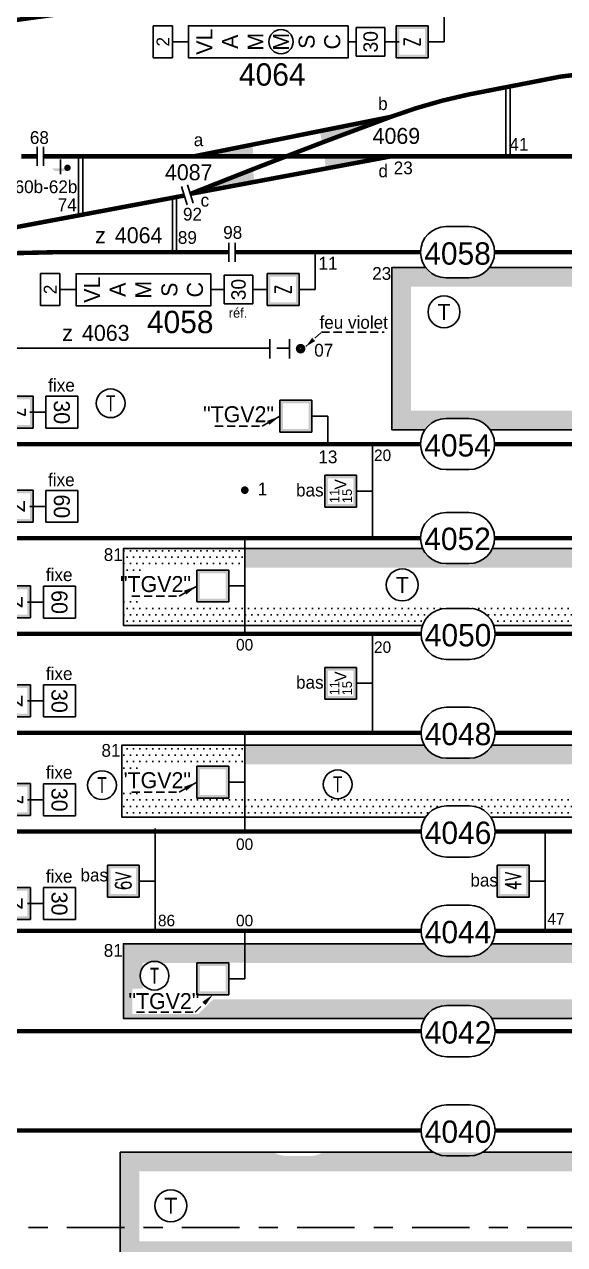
# Model space of a CAD drawing. Header units: metres. Extents: x 0 to 4410, y 0 to 594.
# Drawn here: x 2124.9 to 2209.4, y 202.4 to 393.4 of the extents above; entities that cross this region are included whole.
import ezdxf
from ezdxf.enums import TextEntityAlignment as Align

# ---------------------------------------------------------------- set-up
doc = ezdxf.new("R2010")
doc.units = ezdxf.units.M
for name, pattern in [('AXES', [36, 18, -6, 6, -6]), ('CACHE', [9.524999999999999, 6.35, -3.175]), ('CONTINU', [5000, 5000, 0])]:
    doc.linetypes.add(name, pattern=pattern)
doc.layers.add('HACHURES', color=7, linetype='Continuous')
doc.layers.add('voies', color=7, linetype='Continuous')
doc.layers.add('Pk invisible', color=250, linetype='Continuous', plot=False)
doc.styles.add('es_norme', font='es_isocp.shx')
doc.styles.add('FONT', font='com_font.shx', dxfattribs={"width": 0.7})
doc.styles.add('ISO8C1', font='es_isocp.shx')
doc.styles.add('SIMPLEX', font='simplex', dxfattribs={"width": 0.7})
pattern_1 = [(0, (-630, 0), (0.5, 1), [0, -1])]

# ---------------------------------------------------------------- blocks, each defined once
blk = doc.blocks.new('TCD')
at = {"linetype": 'Continuous'}
for p, q in [((-2.5, 7.5), (-2.5, 2.5)), ((2.5, 7.5), (-2.5, 7.5)), ((2.5, 2.5), (2.5, 7.5)), ((-2.5, 2.5), (0, 2.5)), ((0, 2.5), (2.5, 2.5)), ((0, 0), (0, 2.5))]:
    blk.add_line(p, q, dxfattribs=at)
at = {"linetype": 'Continuous', "style": 'SIMPLEX', "width": 0.7}
blk.add_attdef('OO', text='', height=2.5, dxfattribs=at).set_placement((0, 5), align=Align.MIDDLE)
blk = doc.blocks.new('TCR')
at = {"linetype": 'Continuous'}
for p, q in [((2.5, 7.5), (-2.5, 7.5)), ((-2.5, 7.5), (-2.5, 2.5)), ((2.5, 2.5), (2.5, 7.5)), ((-2.5, 2.5), (0, 2.5)), ((0, 0), (0, 2.5)), ((0, 2.5), (2.5, 2.5))]:
    blk.add_line(p, q, dxfattribs=at)
for points in [[(-2.5, 7.5), (2.5, 7.5), (-2, 7), (2, 7)], [(-2.5, 2.5), (-2.5, 7.5), (-2, 3), (-2, 7)], [(2.5, 7.5), (2.5, 2.5), (2, 7), (2, 3)], [(2.5, 2.5), (-2.5, 2.5), (2, 3), (-2, 3)]]:
    blk.add_solid(points, dxfattribs=at)
at = {"linetype": 'Continuous', "style": 'SIMPLEX', "width": 0.7}
blk.add_attdef('OO', text='', height=2.5, dxfattribs=at).set_placement((0, 5), align=Align.MIDDLE)
blk = doc.blocks.new('TELEPHONE')
blk.add_circle((0, 0), 2.25)
at = {"linetype": 'Continuous', "style": 'FONT', "width": 0.7}
blk.add_attdef('TEXTEG', text='', height=2.5, dxfattribs=at).set_placement((-4, -1), align=Align.RIGHT)
at = {"style": 'FONT', "width": 0.7}
blk.add_attdef('OO', text='', height=2.5, dxfattribs=at).set_placement((0, 0), align=Align.MIDDLE)
at = {"linetype": 'Continuous', "style": 'FONT', "width": 0.7}
blk.add_attdef('TEXTED', (4, -1), '', height=2.5, dxfattribs=at)
blk = doc.blocks.new('ID')
at = {"linetype": 'Continuous'}
for p, q in [((-2.5, 5.5), (-2.5, 2.5)), ((2.5, 5.5), (-2.5, 5.5)), ((2.5, 2.5), (2.5, 5.5)), ((-2.5, 2.5), (0, 2.5)), ((0, 2.5), (2.5, 2.5)), ((0, 0), (0, 2.5))]:
    blk.add_line(p, q, dxfattribs=at)
at = {"linetype": 'Continuous', "style": 'SIMPLEX', "width": 0.7}
blk.add_attdef('O', text='', height=2, dxfattribs=at).set_placement((0, 4), align=Align.MIDDLE)
blk = doc.blocks.new('PTEAG')
blk.add_line((0, 1.5), (0, -1.5))
blk = doc.blocks.new('HM')
at = {"const_width": 0.6}
blk.add_lwpolyline([(-0.3000000000001819, 0, 1), (0.3000000000001819, 0, 1)], format="xyb", close=True, dxfattribs=at)
at = {"color": 7, "linetype": 'Continuous', "style": 'es_norme', "flags": 1}
blk.add_attdef('KI', (2.006654581030034, 1.769406652388057), '', height=2, dxfattribs=at)
at = {"linetype": 'Continuous', "style": 'es_norme'}
blk.add_attdef('HM', (2.022979787304394, -0.8097073877160028), '', height=2, dxfattribs=at)
blk = doc.blocks.new('nzone')
at = {"style": 'es_norme'}
blk.add_text('z', height=2.5, dxfattribs=at).set_placement((-1.782768162918515, 1.405600679660125))
blk.add_attdef('ZONE', (1.305260423668528, 1.405600679660125), '', height=2.5, dxfattribs=at)
blk = doc.blocks.new('TEL')
blk.add_circle((0, 0), 2.5)
at = {"linetype": 'Continuous', "style": 'ISO8C1'}
blk.add_attdef('TEXTEG', text='', height=2.5, dxfattribs=at).set_placement((-4, -1), align=Align.RIGHT)
at = {"style": 'ISO8C1'}
blk.add_attdef('OO', text='', height=2.5, dxfattribs=at).set_placement((0, 0), align=Align.MIDDLE)
at = {"linetype": 'Continuous', "style": 'ISO8C1'}
blk.add_attdef('TEXTED', (4, -1), '', height=2.5, dxfattribs=at)
blk = doc.blocks.new('FLSIG-DR')
at = {"linetype": 'Continuous'}
blk.add_lwpolyline([(2.124101845155565, -2.124101845155451, 0, 0.8, 0), (1.386595461451634, -1.386595461451236, 0, 0, 0), (0, -5.684341886080801e-14, 0, 0, 0)], format="xyseb", dxfattribs=at)
blk = doc.blocks.new('PDI_')
at = {"linetype": 'AXES'}
blk.add_line((0, 2.807308924735025), (0, 0.5), dxfattribs=at)
at = {"const_width": 0.5}
blk.add_lwpolyline([(-1.361884666084961, 1.783108162079088, 1), (-0.8618846660849613, 1.783108162079088, 1)], format="xyb", close=True, dxfattribs=at)
blk.add_solid([(-1.111884666084961, 2.283108162079088), (0.8881153339150387, 2.283108162079088), (-0.6219867175271929, 1.883108162079225), (1.28811533391513, 1.883108162079225)])
at = {"style": 'ISO8C1'}
blk.add_attdef('XX', text='', height=2, dxfattribs=at).set_placement((-0.06640585899242524, 4.248807981376359), align=Align.CENTER)
blk.add_attdef('TYPE', text='', height=2.5, dxfattribs=at).set_placement((-3.461405513273235, 1.110614007873295), align=Align.RIGHT)

msp = doc.modelspace()

# ---------------------------------------------------------------- hatches: boundary and pattern name
at = {"layer": 'HACHURES'}
h = msp.add_hatch(dxfattribs=at)
h.set_pattern_fill('SABLE', color=256, scale=0.5, style=0)
h.set_pattern_definition(pattern_1)
edge = h.paths.add_edge_path()
edge.add_line((2291.398256980061, 355.3782573660786), (2197.698274604781, 355.3782573660786))
edge.add_arc((2194.475122779997, 357.7470740146178), 4.000000000000272, 270, 323.68642125856763, ccw=False)
edge.add_line((2194.475122779997, 353.7470740146176), (2190.895599622692, 353.7470740146176))
edge.add_arc((2190.895599622692, 357.7470740146181), 4.000000000000568, 216.3135787414369, 270, ccw=False)
edge.add_line((2187.672447797909, 355.3782573660786), (2182.411238077105, 355.3782573660786))
edge.add_line((2182.411238077105, 355.3782573660786), (2182.411238077105, 329.9518779920466))
edge.add_line((2182.411238077105, 329.9518779920466), (2187.582450641528, 329.9518779920465))
edge.add_line((2187.582450641528, 329.9518779920465), (2188.333997625729, 330.7828277615588))
edge.add_line((2188.333997625729, 330.7828277615588), (2189.06509998667, 331.2672445569211))
edge.add_line((2189.06509998667, 331.2672445569211), (2190.053861132157, 331.6210949109601))
edge.add_line((2190.053861132157, 331.6210949109601), (2190.752296785284, 331.7080953940517))
edge.add_line((2190.752296785284, 331.7080953940517), (2192.685361201345, 331.7106631811442))
edge.add_line((2192.685361201345, 331.7106631811442), (2194.938470867089, 331.6837361165669))
edge.add_line((2194.938470867089, 331.6837361165669), (2195.822374822453, 331.476949406871))
edge.add_line((2195.822374822453, 331.476949406871), (2196.903215265265, 330.8893998614916))
edge.add_line((2196.903215265265, 330.8893998614916), (2197.788271761161, 329.9518779920465))
edge.add_line((2197.788271761161, 329.9518779920465), (2242.947463931441, 329.9518779920466))
edge.add_line((2242.947463931441, 329.9518779920466), (2242.947463931441, 331.8016170727933))
edge.add_line((2242.947463931441, 331.8016170727933), (2253.196167467358, 331.8016170727933))
edge.add_line((2253.196167467358, 331.8016170727933), (2253.196167467358, 329.9518779920466))
edge.add_line((2253.196167467358, 329.9518779920466), (2291.398256980061, 329.9518779920466))
edge.add_line((2291.398256980061, 329.9518779920466), (2291.398256980061, 332.9518779920466))
edge.add_line((2291.398256980061, 332.9518779920466), (2185.411238077105, 332.9518779920466))
edge.add_line((2185.411238077105, 332.9518779920466), (2185.411238077105, 352.3782573660786))
edge.add_line((2185.411238077105, 352.3782573660786), (2291.398256980061, 352.3782573660786))
edge.add_line((2291.398256980061, 352.3782573660786), (2291.398256980061, 355.3782573660786))
h = msp.add_hatch(dxfattribs=at)
h.set_pattern_fill('SABLE', color=256, scale=0.5, style=0)
h.set_pattern_definition(pattern_1)
h.paths.add_polyline_path([(2159.398259331162, 311.367457285601), (2140.411238077105, 311.367457285601), (2140.411238077105, 307.2795565231727), (2143.411238077105, 307.2795565231727), (2143.411238077105, 308.367457285601), (2159.398259331162, 308.367457285601)])
h = msp.add_hatch(dxfattribs=at)
h.set_pattern_fill('SABLE', color=256, scale=0.5, style=0)
h.set_pattern_definition(pattern_1)
edge = h.paths.add_edge_path()
edge.add_line((2260.363742528714, 310.9170787859123), (2263.363742528714, 310.9170787859123))
edge.add_line((2263.363742528714, 310.9170787859123), (2263.363742528714, 308.4170787859123))
edge.add_line((2263.363742528714, 308.4170787859123), (2265.863742528714, 308.4170787859123))
edge.add_line((2265.863742528714, 308.4170787859123), (2266.578315439185, 308.4169734062341))
edge.add_line((2266.578315439185, 308.4169734062341), (2266.578315439185, 311.367457285601))
edge.add_line((2266.578315439185, 311.367457285601), (2198.126807909586, 311.367457285601))
edge.add_arc((2194.475122779997, 313.0000000000015), 4.000000000000175, 270, 335.9122252669627, ccw=False)
edge.add_line((2194.475122779997, 309.0000000000012), (2190.895599622692, 309.0000000000012))
edge.add_arc((2190.895599622692, 313.000000000001), 3.999999999999829, 204.0877747330333, 270.0000000000065, ccw=False)
edge.add_line((2187.243914493104, 311.3674572856011), (2159.398259331162, 311.367457285601))
edge.add_line((2159.398259331162, 311.367457285601), (2159.398259331162, 308.367457285601))
edge.add_line((2159.398259331162, 308.367457285601), (2260.363742528714, 308.367457285601))
edge.add_line((2260.363742528714, 308.367457285601), (2260.363742528714, 310.9170787859123))
h = msp.add_hatch(dxfattribs=at)
h.set_pattern_fill('SABLE', color=256, scale=0.5, style=0)
h.set_pattern_definition(pattern_1)
h.paths.add_polyline_path([(2159.398259331162, 302.3274133723292), (2143.411238077105, 302.3274133723292), (2143.411238077105, 303.5534801281137), (2140.411238077105, 303.5534801281137), (2140.411238077105, 299.3274133723292), (2159.398259331162, 299.3274133723292)])
h = msp.add_hatch(dxfattribs=at)
h.set_pattern_fill('SABLE', color=256, scale=0.5, style=0)
h.set_pattern_definition(pattern_1)
edge = h.paths.add_edge_path()
edge.add_line((2243.272974053001, 302.3274133723292), (2159.398259331162, 302.3274133723292))
edge.add_line((2159.398259331162, 302.3274133723292), (2159.398259331162, 299.3274133723292))
edge.add_line((2159.398259331162, 299.3274133723292), (2187.201842125614, 299.3274133723292))
edge.add_arc((2190.975166089836, 298.0000000000005), 4.00000000000079, 90.00000000000648, 160.6186954653157, ccw=False)
edge.add_line((2190.975166089836, 302.0000000000012), (2194.55468924714, 302.0000000000012))
edge.add_arc((2194.55468924714, 298.000000000001), 4.000000000000227, 19.381304534679487, 90, ccw=False)
edge.add_line((2198.328013211361, 299.3274133723292), (2243.272974053001, 299.3274133723292))
edge.add_line((2243.272974053001, 299.3274133723292), (2243.272974053001, 302.3274133723292))
h = msp.add_hatch(dxfattribs=at)
h.set_pattern_fill('SABLE', color=256, scale=0.5, style=0)
h.set_pattern_definition(pattern_1)
h.paths.add_polyline_path([(2159.398259331162, 280.5985653447809), (2140.186085232055, 280.5985653447809), (2140.186085232055, 276.6111600669819), (2143.186085232055, 276.6111600669819), (2143.186085232055, 277.5985653447809), (2159.398259331162, 277.5985653447809)])
h = msp.add_hatch(dxfattribs=at)
h.set_pattern_fill('SABLE', color=256, scale=0.5, style=0)
h.set_pattern_definition(pattern_1)
edge = h.paths.add_edge_path()
edge.add_line((2260.363742528714, 279.9146933041505), (2263.363742528714, 279.9146933041505))
edge.add_line((2263.363742528714, 279.9146933041505), (2263.363742528714, 277.5985653447809))
edge.add_line((2263.363742528714, 277.5985653447809), (2266.645891672923, 277.5985653447809))
edge.add_line((2266.645891672923, 277.5985653447809), (2266.645891672923, 280.1938621129048))
edge.add_line((2266.645891672923, 280.1938621129048), (2278.945646366867, 280.1938621129048))
edge.add_line((2278.945646366867, 280.1938621129048), (2278.945646366867, 277.5985653447809))
edge.add_line((2278.945646366867, 277.5985653447809), (2291.398256980061, 277.5985653447809))
edge.add_line((2291.398256980061, 277.5985653447809), (2291.398256980061, 280.5985653447809))
edge.add_line((2291.398256980061, 280.5985653447809), (2220.518364302559, 280.5985653447809))
edge.add_line((2220.518364302559, 280.5985653447809), (2220.518364302559, 279.5088952193273))
edge.add_line((2220.518364302559, 279.5088952193273), (2216.600073175821, 279.5088952193273))
edge.add_line((2216.600073175821, 279.5088952193273), (2216.600073175821, 280.5985653447809))
edge.add_line((2216.600073175821, 280.5985653447809), (2198.060753324384, 280.5985653447809))
edge.add_arc((2194.55468924714, 282.5240561098236), 4.000000000000655, 270.0000000000065, 331.22490692130833, ccw=False)
edge.add_line((2194.554689247141, 278.5240561098229), (2190.975166089836, 278.5240561098229))
edge.add_arc((2190.975166089836, 282.5240561098233), 4.000000000000455, 208.7750930786888, 269.99999999999346, ccw=False)
edge.add_line((2187.469102012592, 280.5985653447809), (2159.398259331162, 280.5985653447809))
edge.add_line((2159.398259331162, 280.5985653447809), (2159.398259331162, 277.5985653447809))
edge.add_line((2159.398259331162, 277.5985653447809), (2214.012831574912, 277.5985653447809))
edge.add_line((2214.012831574912, 277.5985653447809), (2214.012831574912, 278.7560427437711))
edge.add_line((2214.012831574912, 278.7560427437711), (2222.846651604754, 278.7560427437711))
edge.add_line((2222.846651604754, 278.7560427437711), (2222.846651604754, 277.5985653447809))
edge.add_line((2222.846651604754, 277.5985653447809), (2260.363742528714, 277.5985653447809))
edge.add_line((2260.363742528714, 277.5985653447809), (2260.363742528714, 279.9146933041505))
h = msp.add_hatch(dxfattribs=at)
h.set_pattern_fill('SABLE', color=256, scale=0.5, style=0)
h.set_pattern_definition(pattern_1)
h.paths.add_polyline_path([(2159.398259331163, 272.307471835826), (2156.898259331162, 272.307471835826), (2156.898259331162, 272.2944287830667), (2151.898259331162, 272.2944287830667), (2143.186085232055, 272.307471835826), (2143.186085232055, 273.2157356197947), (2141.734053658148, 273.2149320060569), (2140.186085232055, 273.2157356197947), (2140.186085232055, 269.307471835826), (2159.398259331163, 269.307471835826)])
h = msp.add_hatch(dxfattribs=at)
h.set_pattern_fill('SABLE', color=256, scale=0.5, style=0)
h.set_pattern_definition(pattern_1)
edge = h.paths.add_edge_path()
edge.add_line((2230.191924166054, 272.307471835826), (2174.628905701776, 272.307471835826))
edge.add_arc((2173.932108368154, 274.4468580739464), 2.250000000000299, 251.95958891241258, 288.0404110875874, ccw=False)
edge.add_line((2173.235311034532, 272.307471835826), (2159.398259331163, 272.307471835826))
edge.add_line((2159.398259331163, 272.307471835826), (2159.398259331163, 269.307471835826))
edge.add_line((2159.398259331163, 269.307471835826), (2187.663002209705, 269.307471835826))
edge.add_arc((2190.975166089836, 267.0648014563118), 3.999999999998791, 89.99999999999352, 145.8980210421136, ccw=False)
edge.add_line((2190.975166089836, 271.0648014563106), (2194.554689247141, 271.0648014563106))
edge.add_arc((2194.55468924714, 267.0648014563101), 4.000000000000455, 34.10197895789929, 89.99999999999352, ccw=False)
edge.add_line((2197.866853127271, 269.307471835826), (2230.191924166054, 269.307471835826))
edge.add_line((2230.191924166054, 269.307471835826), (2230.191924166054, 272.307471835826))
h = msp.add_hatch(dxfattribs=at)
h.set_pattern_fill('SABLE', color=256, scale=0.5, style=0)
h.set_pattern_definition(pattern_1)
edge = h.paths.add_edge_path()
edge.add_line((2308.930162229975, 240.8031266720717), (2154.450365204727, 240.8031266720704))
edge.add_line((2154.450365204727, 240.8031266720704), (2152.131991437294, 238.4847529046374))
edge.add_line((2152.131991437294, 238.4847529046374), (2141.797773623184, 238.4847529046374))
edge.add_line((2141.797773623184, 238.4847529046374), (2141.797773623184, 242.4572460970594))
edge.add_line((2141.797773623184, 242.4572460970594), (2143.411238077105, 242.4572460970594))
edge.add_line((2143.411238077105, 242.4572460970594), (2143.411238077105, 243.2288257125946))
edge.add_arc((2145.273101261362, 244.4921409872235), 2.250000000000011, 180.0000000000007, 214.1577583675868, ccw=False)
edge.add_arc((2145.273101261362, 244.4921409872234), 2.25, 145.8422416324132, 179.9999999999993, ccw=False)
edge.add_line((2143.411238077105, 245.7554562618522), (2143.411238077105, 246.5045874261586))
edge.add_line((2143.411238077105, 246.5045874261586), (2144.266841190397, 246.5045874261585))
edge.add_arc((2145.273101261362, 244.4921409872235), 2.250000000000081, 63.43410947843648, 116.56589052157199, ccw=False)
edge.add_line((2146.279361332327, 246.5045874261584), (2151.89825698006, 246.5045874261579))
edge.add_line((2151.89825698006, 246.5045874261579), (2151.89825698006, 246.5233167248537))
edge.add_line((2151.89825698006, 246.5233167248537), (2156.89825698006, 246.5233167248537))
edge.add_line((2156.89825698006, 246.5233167248537), (2159.39825698006, 246.5232224802723))
edge.add_line((2159.39825698006, 246.5232224802723), (2159.39825698006, 249.5045874261574))
edge.add_line((2159.39825698006, 249.5045874261574), (2140.411238077105, 249.5045874261589))
edge.add_line((2140.411238077105, 249.5045874261589), (2140.411238077105, 237.8031266720703))
edge.add_line((2140.411238077105, 237.8031266720703), (2187.502878985201, 237.8031266720704))
edge.add_arc((2190.975166089836, 235.8173718375084), 4.000000000000268, 90, 150.2353347667164, ccw=False)
edge.add_line((2190.975166089836, 239.8173718375086), (2194.554689247141, 239.8173718375086))
edge.add_arc((2194.554689247141, 235.8173718375085), 4.000000000000028, 29.764665233286223, 90, ccw=False)
edge.add_line((2198.026976351775, 237.8031266720706), (2242.764898626141, 237.8031266720711))
edge.add_line((2242.764898626141, 237.8031266720711), (2242.764898626141, 240.0043411985062))
edge.add_line((2242.764898626141, 240.0043411985062), (2253.642290668695, 240.0043411985062))
edge.add_line((2253.642290668695, 240.0043411985062), (2253.642290668695, 237.8031266720712))
edge.add_line((2253.642290668695, 237.8031266720712), (2308.930162229975, 237.8031266720717))
edge.add_line((2308.930162229975, 237.8031266720717), (2308.930162229975, 240.8031266720717))
h = msp.add_hatch(dxfattribs=at)
h.set_pattern_fill('SABLE', color=256, scale=0.5, style=0)
h.set_pattern_definition(pattern_1)
edge = h.paths.add_edge_path()
edge.add_line((2254.363742528715, 248.952300980993), (2257.363742528715, 248.952300980993))
edge.add_line((2257.363742528715, 248.952300980993), (2257.363742528715, 246.5045874261496))
edge.add_line((2257.363742528715, 246.5045874261496), (2260.32586659568, 246.5045874261494))
edge.add_line((2260.32586659568, 246.5045874261494), (2260.32586659568, 248.4790236198296))
edge.add_line((2260.32586659568, 248.4790236198296), (2273.117188686148, 248.4790236198296))
edge.add_line((2273.117188686148, 248.4790236198296), (2273.117188686148, 246.5045874261484))
edge.add_line((2273.117188686148, 246.5045874261484), (2282.898256980061, 246.5045874261476))
edge.add_line((2282.898256980061, 246.5045874261476), (2282.898256980061, 246.5233167248537))
edge.add_line((2282.898256980061, 246.5233167248537), (2287.898256980061, 246.5233167248537))
edge.add_line((2287.898256980061, 246.5233167248537), (2290.398256980061, 246.5231887319644))
edge.add_line((2290.398256980061, 246.5231887319644), (2290.398256980061, 249.5045874261471))
edge.add_line((2290.398256980061, 249.5045874261471), (2220.297813804633, 249.5045874261527))
edge.add_line((2220.297813804633, 249.5045874261527), (2220.297813804633, 248.4670856380662))
edge.add_line((2220.297813804633, 248.4670856380662), (2216.648767879514, 248.4670856380662))
edge.add_line((2216.648767879514, 248.4670856380662), (2216.648767879514, 249.5045874261529))
edge.add_line((2216.648767879514, 249.5045874261529), (2198.007909775659, 249.5045874261564))
edge.add_arc((2194.554689247141, 251.5233167248541), 4.000000000000377, 270, 329.6897333609772, ccw=False)
edge.add_line((2194.554689247141, 247.5233167248537), (2190.975166089836, 247.5233167248537))
edge.add_arc((2190.975166089836, 251.5233167248548), 4.00000000000108, 210.3102666390145, 269.99999999999346, ccw=False)
edge.add_line((2187.521945561317, 249.5045874261572), (2159.39825698006, 249.5045874261574))
edge.add_line((2159.39825698006, 249.5045874261574), (2159.39825698006, 246.5045874261573))
edge.add_line((2159.39825698006, 246.5045874261573), (2214.219673221671, 246.504587426153))
edge.add_line((2214.219673221671, 246.504587426153), (2214.219673221671, 247.5888070221308))
edge.add_line((2214.219673221671, 247.5888070221308), (2222.641189624686, 247.5888070221308))
edge.add_line((2222.641189624686, 247.5888070221308), (2222.641189624686, 246.5045874261524))
edge.add_line((2222.641189624686, 246.5045874261524), (2254.363742528715, 246.5045874261499))
edge.add_line((2254.363742528715, 246.5045874261499), (2254.363742528715, 248.952300980993))
h = msp.add_hatch(dxfattribs=at)
h.set_pattern_fill('SABLE', color=256, scale=0.5, style=0)
h.set_pattern_definition(pattern_1)
h.paths.add_polyline_path([(2361.049085233338, 240.8031266720721), (2313.573898990708, 240.8031266720717), (2313.573898990708, 237.8031266720717), (2358.049085233338, 237.8031266720721), (2358.049085233339, 216.8611662385059), (2171.637936298748, 216.8611662385059, -0.1378088135659969), (2169.554746101779, 216.2758871060517), (2165.975222944474, 216.2758871060517, -0.1378088135659969), (2163.892032747506, 216.8611662385059), (2139.925526833525, 216.8611662385059), (2139.925526833525, 205.104710879052), (2142.925526833525, 205.104710879052), (2142.925526833525, 213.861166238506), (2361.049085233339, 213.8611662385059)])
h = msp.add_hatch(dxfattribs=at)
h.set_pattern_fill('SABLE', color=256, scale=0.5, style=0)
h.set_pattern_definition(pattern_1)
h.paths.add_polyline_path([(2333.770822579731, 202.9102466558173), (2142.925526833525, 202.9102466558173), (2142.925526833525, 205.104710879052), (2139.925526833525, 205.104710879052), (2139.925526833525, 199.9102466558173), (2330.770822579731, 199.9102466558173), (2330.770822579731, 191.5778102698499), (2296.728096864052, 191.5778102698499), (2296.728096864052, 185.197448713959), (2299.728096864052, 185.197448713959), (2299.728096864052, 188.5778102698499), (2333.770822579731, 188.5778102698499)])

# ---------------------------------------------------------------- linework, layer by layer
at = {"linetype": 'Continuous'}
for p, q in [((2190.574501863858, 390.6784212597552), (2190.574589645186, 401.8943261249829)), ((2200.251586294777, 372.5893167766283), (2200.251586294776, 383.5326967313424)), ((2200.90774685826, 372.5893167766283), (2200.90774685826, 383.6068800989499)), ((2133.398442524225, 363.5310838845483), (2133.398442524227, 372.7235059897732)), ((2134.054603087709, 363.6535102405363), (2134.054603087709, 372.7235059897732)), ((2148.070105738972, 357.7470740146185), (2148.070105738972, 365.9984545902292)), ((2148.726266302455, 357.7470740146185), (2148.726266302454, 366.1479733811996)), ((2170.411238077105, 357.7470740146176), (2170.411238077105, 351.8942406013124)), ((2156.161238077105, 351.8942406013124), (2154.100542383128, 351.8942406013124)), ((2172.398259331162, 332.0824471340323), (2172.398259331162, 327.7106631811442)), ((2172.398259331162, 327.7106631811442), (2172.398259331162, 332.0824471340322)), ((2179.398259331162, 313.0000000000012), (2179.398259331162, 327.7106631811442)), ((2159.398259331162, 313.0000000000012), (2159.398259331162, 298.0000000000012)), ((2179.398259331162, 282.5240561098229), (2179.398259331162, 298.0000000000012)), ((2159.398259331162, 282.5240561098229), (2159.398259331162, 267.0648014563106)), ((2159.398259331162, 282.5240561098229), (2159.398259331162, 267.0648014563106)), ((2159.398256980061, 246.547627062909), (2159.398256980061, 251.5233167248537)), ((2159.39825698006, 251.5233167248537), (2159.39825698006, 244.0233167248537)), ((2139.925526833525, 216.8611662385059), (2188.892032747506, 216.8611662385059)), ((2139.925526833525, 216.8611662385059), (2139.925526833525, 199.9102466558173)), ((2196.524865662139, 216.8611662385059), (2358.049085233339, 216.8611662385059))]:
    msp.add_line(p, q, dxfattribs=at)
for p, q in [((2164.398261682264, 342.7288685978813), (2166.312240948552, 342.7288685978813)), ((2145.398261682264, 267.5240561098229), (2145.398261682264, 251.5233167248537)), ((2206.398259331163, 267.0648014563106), (2206.398259331163, 251.5233167248537))]:
    msp.add_line(p, q)
at = {"linetype": 'Continuous', "const_width": 0.7}
for points in [[(2178.704756746379, 400.7336600676363, 0.02140614183596592), (2086.846395450302, 388.1946513048035)], [(2237.761656388775, 387.7470740146175, 0.05287146613327146), (2194.398261682264, 382.4323888524361)], [(2194.398261682264, 382.4323888524361, 0.03742364486902253), (2182.235924979188, 378.9338571125002, -0.2876529260245989)], [(2182.23592497919, 378.9338571125011, 0.006740719806090288), (2150.885811505175, 366.8786163830794)]]:
    msp.add_lwpolyline(points, format="xyb", dxfattribs=at)
at = {"linetype": 'Continuous'}
for points in [[(2175.574501863858, 393.1961171250362), (2150.574501863858, 393.1961171250362), (2150.574501863858, 388.1961171250362), (2175.574501863858, 388.1961171250362)], [(2154.100542383128, 354.3765447360305), (2133.005875690691, 354.3765447360305), (2133.005875690691, 349.3765447360305), (2154.100542383128, 349.3765447360305)]]:
    msp.add_lwpolyline(points, close=True, dxfattribs=at)
for points in [[(2176.824501863858, 390.6961171250362), (2176.824501863858, 390.6961171250362), (2175.574501863858, 390.6961171250362)], [(2187.672447797909, 355.3782573660786), (2182.411238077105, 355.3782573660786), (2182.411238077105, 329.9518779920466), (2187.582450641528, 329.9518779920466)], [(2474.66250474536, 355.3782573660786), (2197.698274604781, 355.3782573660786)], [(2172.398259331162, 332.0824471340323), (2172.398259331162, 327.5240561098238)], [(2197.788271761161, 329.9518779920466), (2242.486431398916, 329.9518779920466)], [(2140.411238077104, 299.9916791402796), (2140.411238077105, 311.367457285601), (2187.243914493104, 311.3674572856011)], [(2187.201842125614, 299.3274133723292), (2140.411238077105, 299.3274133723292), (2140.411238077105, 311.367457285601), (2187.243914493104, 311.367457285601)], [(2198.126807909586, 311.367457285601), (2582.399142327652, 311.367457285601)], [(2582.281643690834, 299.3274133723292), (2198.328013211361, 299.3274133723292)], [(2187.663002209705, 269.3074718358259), (2140.186085232055, 269.307471835826), (2140.186085232055, 280.5985653447809), (2187.469102012592, 280.5985653447809)], [(2160.836714926677, 280.5985653447809), (2187.469102012592, 280.5985653447809)], [(2198.060753324384, 280.5985653447809), (2216.600073175821, 280.5985653447809)], [(2159.398259331163, 277.3709712253188), (2159.398259331163, 267.0648014563106)], [(2159.398259331163, 277.3709712253188), (2159.398259331163, 267.0648014563106)], [(2197.866853127271, 269.3074718358259), (2229.853126370569, 269.307471835826)], [(2159.39825698006, 246.547627062909), (2159.39825698006, 251.5233167248537)]]:
    msp.add_lwpolyline(points, dxfattribs=at)
at = {"const_width": 0.7}
for points in [[(2151.411238077105, 372.7470740146175), (2182.23592497919, 378.9338571125011)], [(2127.898256572028, 372.7470740146175), (2246.574501863858, 372.7470740146175)], [(2150.885811505175, 366.8786163830794), (2182.23592497919, 372.7470762709265)], [(2129.644389586674, 357.7470740146176), (2156.890517491084, 357.7470740146176)], [(2157.890517491083, 357.7470740146176), (2186.895599622692, 357.7470740146176)], [(2198.472365879343, 357.7470740146176), (2473.885656570144, 357.7470740146176)], [(2102.398442524227, 327.7106631811442), (2186.895599622692, 327.7106631811442)], [(2198.475122779997, 327.7106631811442), (2582.050827457241, 327.7106631811442)], [(2103.398442524227, 313.0000000000012), (2186.895599622692, 313.0000000000012)], [(2198.475122779997, 313.0000000000012), (2582.050827457241, 313.0000000000012)], [(2103.398442524227, 298.0000000000012), (2186.975166089836, 298.0000000000012)], [(2198.55468924714, 298.0000000000012), (2582.054967655055, 298.0000000000012)], [(2103.398442524227, 282.5240561098238), (2186.975166089836, 282.5240561098229)], [(2198.554689247141, 282.5240561098229), (2582.050827457241, 282.5240561098229)], [(2103.398442524227, 267.0648014563106), (2186.975166089836, 267.0648014563106)], [(2198.552574630249, 267.0648014563106), (2299.737147496007, 267.0648014563106)], [(2107.648261682264, 251.5233167248537), (2186.975166089836, 251.5233167248537)], [(2198.554689247141, 251.5233167248537), (2299.735154876131, 251.5233167248537)], [(2117.432659429619, 235.8173718375086), (2186.975166089836, 235.8173718375086)], [(2198.554689247141, 235.8173718375086), (2349.914723068694, 235.8173718375086)], [(2120.398261682265, 220.2758871060517), (2186.975222944474, 220.2758871060517)], [(2198.554632392501, 220.2758871060517), (2349.914723068694, 220.2758871060517)]]:
    msp.add_lwpolyline(points, dxfattribs=at)
at = {"linetype": 'Continuous', "const_width": 0.7}
for points in [[(2126.898261682264, 372.7470740146175), (2124.416745983207, 372.7470740146175)], [(2092.596971575131, 355.8359090196025), (2149.915834196805, 366.6128967599882)]]:
    msp.add_lwpolyline(points, dxfattribs=at)
at = {"linetype": 'Continuous'}
for points in [[(2190.895599622692, 353.7470740146176), (2194.475122779997, 353.7470740146176, 0.9999999999999999), (2194.475122779997, 361.7470740146176), (2190.895599622692, 361.7470740146176, 0.9999999999999999), (2190.895599622692, 353.7470740146176, 0.9999999999999999)], [(2190.895599622692, 323.7106631811442), (2194.475122779997, 323.7106631811442, 0.9999999999999999), (2194.475122779997, 331.7106631811442), (2190.895599622692, 331.7106631811442, 0.9999999999999999), (2190.895599622692, 323.7106631811442, 0.9999999999999999)], [(2190.895599622692, 309.0000000000012), (2194.475122779997, 309.0000000000012, 0.9999999999999999), (2194.475122779997, 317.0000000000012), (2190.895599622692, 317.0000000000012, 0.9999999999999999), (2190.895599622692, 309.0000000000012, 0.9999999999999999)], [(2190.975166089836, 294.0000000000012), (2194.55468924714, 294.0000000000012, 0.9999999999999999), (2194.55468924714, 302.0000000000012), (2190.975166089836, 302.0000000000012, 0.9999999999999999), (2190.975166089836, 294.0000000000012, 0.9999999999999999)], [(2190.975166089836, 278.5240561098229), (2194.554689247141, 278.5240561098229, 0.9999999999999999), (2194.554689247141, 286.5240561098229), (2190.975166089836, 286.5240561098229, 0.9999999999999999), (2190.975166089836, 278.5240561098229, 0.9999999999999999)], [(2190.975166089836, 263.0648014563106), (2194.554689247141, 263.0648014563106, 0.9999999999999999), (2194.554689247141, 271.0648014563106), (2190.975166089836, 271.0648014563106, 0.9999999999999999), (2190.975166089836, 263.0648014563106, 0.9999999999999999)], [(2190.975166089836, 247.5233167248537), (2194.554689247141, 247.5233167248537, 0.9999999999999999), (2194.554689247141, 255.5233167248537), (2190.975166089836, 255.5233167248537, 0.9999999999999999), (2190.975166089836, 247.5233167248537, 0.9999999999999999)], [(2190.975166089836, 231.8173718375086), (2194.554689247141, 231.8173718375086, 0.9999999999999999), (2194.554689247141, 239.8173718375086), (2190.975166089836, 239.8173718375086, 0.9999999999999999), (2190.975166089836, 231.8173718375086, 0.9999999999999999)], [(2190.975222944474, 216.2758871060517), (2194.554746101779, 216.2758871060517, 0.9999999999999999), (2194.554746101779, 224.2758871060517), (2190.975222944474, 224.2758871060517, 0.9999999999999999), (2190.975222944474, 216.2758871060517, 0.9999999999999999)]]:
    msp.add_lwpolyline(points, format="xyb", dxfattribs=at)
at = {"color": 7, "linetype": 'Continuous'}
msp.add_lwpolyline([(2098.960523002536, 357.0323723229851, 0.7, 0.7, 0), (2129.644389586674, 357.7470740146176, 0, 0, 0)], format="xyseb", dxfattribs=at)
at = {"linetype": 'CACHE'}
for points in [[(2168.964413607401, 342.9845770143668, 0, 0.7, 0), (2170.179271512352, 344.092377910908, 0.7, 0.7, 0)], [(2164.898259331162, 332.0824471340323, 0, 0.7, 0), (2163.06420094386, 331.03958937628, 0.7, 0.7, 0)], [(2151.898259331162, 305.5000000000012, 0, 0.7, 0), (2150.06420094386, 304.4571422422489, 0.7, 0.7, 0)], [(2151.898259331162, 274.7944287830667, 0, 0.7, 0), (2150.06420094386, 273.7515710253145, 0.7, 0.7, 0)], [(2154.39825698006, 241.5233167248537, 0, 0.7, 0), (2153.012936449072, 240.1572393258937, 0.7, 0.7, 0)]]:
    msp.add_lwpolyline(points, format="xyseb", dxfattribs=at)
at = {"linetype": 'CACHE', "ltscale": 0.2}
for points in [[(2168.964413607401, 342.9845770143668), (2171.380883900094, 345.2241738960086), (2181.22788382458, 345.2241738960086)], [(2154.734053658148, 330.5029503570225), (2162.127618269186, 330.5070422584652), (2164.898259331162, 332.0824471340323)], [(2141.734053658148, 303.9205032229914), (2149.127618269186, 303.9245951244341), (2151.898259331162, 305.5000000000012)], [(2141.734053658148, 273.2149320060569), (2149.127618269186, 273.2190239074997), (2151.898259331162, 274.7944287830667)], [(2142.457470389379, 238.787070025491), (2151.627615918084, 238.7911619269337), (2154.39825698006, 241.5233167248537)]]:
    msp.add_lwpolyline(points, dxfattribs=at)
for points in [[(2104.504714739796, 342.7327267194249), (2163.318241997344, 342.7288685978813)], [(2164.398261682264, 342.7288685978813), (2166.312240948551, 342.7288685978813)]]:
    msp.add_lwpolyline(points)
at = {"const_width": 0.7}
msp.add_lwpolyline([(2167.731492713713, 342.6454976437064, 1), (2168.531492713712, 342.6454976437064, 1)], format="xyb", close=True, dxfattribs=at)
at = {"linetype": 'AXES', "ltscale": 0.5}
msp.add_lwpolyline([(1667.933312805746, 262.499973860926), (1805.916745983207, 262.499973860926), (1805.916745983207, 259.9286894428878), (1827.945196115184, 259.9286894428878), (1827.945196115184, 251.4910335416411), (1976.416745983207, 251.4910335416411), (2077.573182544398, 205.104710879052), (2336.560796733827, 205.104710879052), (2336.560796733827, 183.3985881900002), (2110.149409432659, 183.3985881900002), (1998.916745983207, 206.0227973789509), (1998.916745983207, 227.0690199873392), (1993.416745983207, 229.1984427367564), (1683.445263892361, 229.1984427367565)], dxfattribs=at)
at = {"linetype": 'Continuous', "ltscale": 0.8}
for points in [[(2187.521945561317, 249.5045874261572), (2140.411238077105, 249.5045874261589), (2140.411238077105, 237.8031266720703), (2187.502878985201, 237.8031266720703)], [(2216.648767879514, 249.5045874261529), (2198.009085312935, 249.5045874261564)], [(2315.033307598225, 237.8031266720703), (2358.049085233338, 237.8031266720721), (2358.049085233339, 216.8611662385059), (2196.637936298747, 216.8611662385059)], [(2198.026976351776, 237.8031266720703), (2198.026976351776, 237.8031266720703)], [(2198.026976351776, 237.8031266720703), (2242.764898626141, 237.8031266720703)], [(2198.026976351776, 237.8031266720703), (2198.026976351776, 237.8031266720703)], [(2188.892032747507, 216.8611662385059), (2139.925526833525, 216.8611662385059), (2139.925526833525, 199.9102466558173), (2330.770822579731, 199.9102466558173)]]:
    msp.add_lwpolyline(points, dxfattribs=at)
at = {"linetype": 'Continuous'}
msp.add_circle((2165.074501863858, 390.6961171250362), 1.9, dxfattribs=at)
for major_axis, ratio, start_param, end_param in [((-4.547473508864641e-13, 0.5999999999999089), 0.6666666666661614, 4.712388980384184, 7.853981633973977), ((1.364242052659392e-12, -0.5999999999994543), 0.6666666666681825, 4.712388980383174, 7.853981633972967)]:
    msp.add_ellipse((2168.131492713713, 342.6038121666181), major_axis=major_axis, ratio=ratio, start_param=start_param, end_param=end_param)
for points in [[(2171.119234862988, 376.8587117351947), (2171.487953076663, 374.9100011887369), (2182.23592497919, 378.9338571125011)], [(2160.626159578498, 374.6707407077859), (2160.711628047136, 372.7309050909637), (2151.411238077105, 372.7309050909637)], [(2171.887860992108, 372.7336574604199), (2172.041654399257, 370.8652837730172), (2182.23592497919, 372.7470762709265)], [(2160.666209195651, 370.8937168240766), (2160.88318411924, 368.8424797778255), (2150.885811505175, 366.8786163830794)]]:
    msp.add_solid(points, dxfattribs=at)
at = {"layer": 'voies', "linetype": 'Continuous'}
for p, q in [((2126.898261682264, 371.2470740146176), (2126.898261682264, 374.2470740146175)), ((2127.898256572028, 371.2470728852425), (2127.898256572028, 374.2470728852425)), ((2150.368752304667, 365.1499675130629), (2149.481510423233, 368.015766152854)), ((2151.324018517931, 365.4457148068744), (2150.436776636497, 368.3115134466655)), ((2156.890517491083, 356.2225526365476), (2156.890517491083, 359.2225526365476)), ((2157.890517491083, 356.2225526365476), (2157.890517491083, 359.2225526365476))]:
    msp.add_line(p, q, dxfattribs=at)

# ---------------------------------------------------------------- block references
ref = msp.add_blockref('ID', (2150.574501863858, 390.6961171250362), dxfattribs=dict(rotation=90))
ref.add_attrib('O', '2', dxfattribs={"linetype": 'CONTINU', "height": 2, "rotation": 90, "style": 'es_norme'}).set_placement((2146.574501863858, 390.6961171250362), align=Align.MIDDLE)
at = {"linetype": 'Continuous'}
ref = msp.add_blockref('TCD', (2183.574501863858, 390.6961171250362), dxfattribs=dict(at, xscale=0.8999999999999773, yscale=0.8999999999999773, zscale=0.8999999999999773, rotation=90))
ref.add_attrib('OO', '30', dxfattribs={"linetype": 'CONTINU', "height": 2.25, "rotation": 90, "style": 'es_norme'}).set_placement((2179.074501863858, 390.6961171250362), align=Align.MIDDLE)
ref = msp.add_blockref('TCR', (2190.574501863858, 390.6784212597552), dxfattribs=dict(at, rotation=90))
ref.add_attrib('OO', 'Z', dxfattribs={"linetype": 'CONTINU', "height": 2.5, "rotation": 90, "style": 'SIMPLEX', "width": 0.7}).set_placement((2185.574501863858, 390.6784212597552), align=Align.MIDDLE)
at = {"linetype": 'AXES'}
ref = msp.add_blockref('PDI_', (2130.549841051037, 372.7470740146175), dxfattribs=dict(at, rotation=180))
ref.add_attrib('XX', '4060b-62b', dxfattribs={"height": 2, "style": 'ISO8C1'}).set_placement((2126.808794891551, 368.9963221578346), align=Align.TOP_CENTER)
at = {"linetype": 'Continuous'}
for name, p, values in [('nzone', (2137.771302376069, 357.7470740146176), {'ZONE': '4064'}), ('TEL', (2190.565263533789, 348.4114466520799), {'OO': 'T'}), ('nzone', (2132.626574966857, 342.4556102641137), {'ZONE': '4063'}), ('TELEPHONE', (2138.41667998619, 334.1043231945762), {'OO': 'T'}), ('TEL', (2184.034671481228, 305.6607960028502), {'OO': 'T'}), ('TELEPHONE', (2137.054461819974, 274.3249036587607), {'OO': 'T'}), ('TELEPHONE', (2173.932108368154, 274.4468580739461), {'OO': 'T'}), ('TELEPHONE', (2145.273101261362, 244.4921409872234), {'OO': 'T'}), ('TEL', (2147.830051225917, 208.4812385923105), {'OO': 'T'})]:
    msp.add_blockref(name, p, dxfattribs=at).add_auto_attribs(values)
ref = msp.add_blockref('ID', (2132.93793871933, 351.9228417785101), dxfattribs=dict(rotation=90))
ref.add_attrib('O', '2', dxfattribs={"linetype": 'CONTINU', "height": 2, "rotation": 90, "style": 'es_norme'}).set_placement((2128.93793871933, 351.9228417785101), align=Align.MIDDLE)
ref = msp.add_blockref('TCD', (2162.911238077105, 351.8942406013124), dxfattribs=dict(at, xscale=0.8999999999999773, yscale=0.8999999999999773, zscale=0.8999999999999773, rotation=90))
ref.add_attrib('OO', '30', dxfattribs={"linetype": 'CONTINU', "height": 2.25, "rotation": 90, "style": 'es_norme'}).set_placement((2158.411238077105, 351.8942406013124), align=Align.MIDDLE)
at = {"linetype": 'Continuous', "rotation": 90}
for p, values in [((2170.411238077105, 351.8942406013124), {'OO': 'Z'}), ((2145.398261682264, 259.2940590905822), {'OO': '6V'}), ((2206.398259331163, 259.2940590905822), {'OO': '4V'})]:
    msp.add_blockref('TCR', p, dxfattribs=at).add_auto_attribs(values)
for p in [(2163.318241997344, 342.6161981665603), (2166.398261682264, 342.6161981665603)]:
    msp.add_blockref('PTEAG', p)
at = {"linetype": 'Continuous'}
ref = msp.add_blockref('TCR', (2118.774158460609, 332.7190687085052), dxfattribs=dict(at, rotation=270))
ref.add_attrib('OO', 'Z', dxfattribs={"linetype": 'CONTINU', "height": 2.5, "rotation": 270, "style": 'SIMPLEX', "width": 0.7}).set_placement((2123.774158460609, 332.7190687085052), align=Align.MIDDLE)
ref = msp.add_blockref('TCD', (2125.774158460609, 332.6994066359705), dxfattribs=dict(at, rotation=270))
ref.add_attrib('OO', '30', dxfattribs={"linetype": 'CONTINU', "height": 2.5, "rotation": 270, "style": 'es_norme'}).set_placement((2130.774158460609, 332.6994066359705), align=Align.MIDDLE)
at = {"linetype": 'Continuous', "rotation": 90}
for name, p in [('TCR', (2172.398259331162, 332.0824471340323)), ('TCR', (2179.398259331162, 320.3553315905722)), ('FLSIG-DR', (2176.898259331162, 320.3553315905722)), ('TCR', (2159.398259331162, 305.5000000000012)), ('TCR', (2179.398259331162, 290.2620280549115)), ('FLSIG-DR', (2176.898259331162, 290.2620280549115)), ('TCR', (2159.398259331162, 274.7944287830667)), ('FLSIG-DR', (2142.898261682264, 259.2940590905822)), ('FLSIG-DR', (2203.898259331163, 259.2940590905822)), ('TCR', (2159.39825698006, 244.0233167248537))]:
    msp.add_blockref(name, p, dxfattribs=at)
msp.add_blockref('HM', (2159.398259331162, 320.5000000000012)).add_auto_attribs({'HM': '1'})
at = {"linetype": 'Continuous'}
ref = msp.add_blockref('TCR', (2118.774158460609, 317.9844944817281), dxfattribs=dict(at, rotation=270))
ref.add_attrib('OO', 'Z', dxfattribs={"linetype": 'CONTINU', "height": 2.5, "rotation": 270, "style": 'es_norme'}).set_placement((2123.774158460609, 317.9844944817281), align=Align.MIDDLE)
ref = msp.add_blockref('TCD', (2125.774158460609, 317.9648324091934), dxfattribs=dict(at, rotation=270))
ref.add_attrib('OO', '60', dxfattribs={"linetype": 'CONTINU', "height": 2.5, "rotation": 270, "style": 'es_norme'}).set_placement((2130.774158460609, 317.9648324091934), align=Align.MIDDLE)
for p in [(2176.898259331162, 320.3553315905722), (2176.898259331162, 290.2620280549115), (2142.898261682264, 259.2940590905822), (2203.898259331163, 259.2940590905822)]:
    msp.add_blockref('FLSIG-DR', p, dxfattribs=at)
ref = msp.add_blockref('TCR', (2118.398261682264, 303.0000000000012), dxfattribs=dict(at, rotation=270))
ref.add_attrib('OO', 'Z', dxfattribs={"linetype": 'CONTINU', "height": 2.5, "rotation": 270, "style": 'es_norme'}).set_placement((2123.398261682264, 303.0000000000012), align=Align.MIDDLE)
ref = msp.add_blockref('TCD', (2125.398261682264, 302.9803379274675), dxfattribs=dict(at, rotation=270))
ref.add_attrib('OO', '60', dxfattribs={"linetype": 'CONTINU', "height": 2.5, "rotation": 270, "style": 'es_norme'}).set_placement((2130.398261682264, 302.9803379274675), align=Align.MIDDLE)
ref = msp.add_blockref('TCR', (2118.398261682264, 287.5240561098237), dxfattribs=dict(at, rotation=270))
ref.add_attrib('OO', 'Z', dxfattribs={"linetype": 'CONTINU', "height": 2.5, "rotation": 270, "style": 'es_norme'}).set_placement((2123.398261682264, 287.5240561098237), align=Align.MIDDLE)
ref = msp.add_blockref('TCD', (2125.398261682264, 287.5043940372881), dxfattribs=dict(at, rotation=270))
ref.add_attrib('OO', '30', dxfattribs={"linetype": 'CONTINU', "height": 2.5, "rotation": 270, "style": 'es_norme'}).set_placement((2130.398261682264, 287.5043940372881), align=Align.MIDDLE)
ref = msp.add_blockref('TCR', (2118.398261682264, 272.0648014563106), dxfattribs=dict(at, rotation=270))
ref.add_attrib('OO', 'Z', dxfattribs={"linetype": 'CONTINU', "height": 2.5, "rotation": 270, "style": 'SIMPLEX', "width": 0.7}).set_placement((2123.398261682264, 272.0648014563106), align=Align.MIDDLE)
ref = msp.add_blockref('TCD', (2125.398261682264, 272.045139383776), dxfattribs=dict(at, rotation=270))
ref.add_attrib('OO', '30', dxfattribs={"linetype": 'CONTINU', "height": 2.5, "rotation": 270, "style": 'es_norme'}).set_placement((2130.398261682264, 272.045139383776), align=Align.MIDDLE)
ref = msp.add_blockref('TCR', (2118.398261682264, 255.8066125991311), dxfattribs=dict(at, rotation=270))
ref.add_attrib('OO', 'Z', dxfattribs={"linetype": 'CONTINU', "height": 2.5, "rotation": 270, "style": 'es_norme'}).set_placement((2123.398261682264, 255.8066125991311), align=Align.MIDDLE)
ref = msp.add_blockref('TCD', (2125.398261682264, 255.7869505265965), dxfattribs=dict(at, rotation=270))
ref.add_attrib('OO', '30', dxfattribs={"linetype": 'CONTINU', "height": 2.5, "rotation": 270, "style": 'es_norme'}).set_placement((2130.398261682264, 255.7869505265965), align=Align.MIDDLE)

# ---------------------------------------------------------------- texts
at = {"linetype": 'Continuous', "style": 'es_norme'}
for s, p in [('VL', (2153.074501863858, 390.6961171250362)), ('A', (2157.074501863858, 390.6961171250362)), ('M', (2161.074501863858, 390.6961171250362)), ('M', (2165.074501863858, 390.6961171250362)), ('S', (2169.074501863858, 390.6961171250362)), ('C', (2173.074501863858, 390.6961171250362)), ('VL', (2135.505875690691, 351.8765447360305)), ('A', (2139.505875690691, 351.8765447360305)), ('M', (2143.53163816915, 351.8765447360305)), ('S', (2147.600542383128, 351.8765447360305)), ('C', (2151.600542383128, 351.8765447360305))]:
    msp.add_text(s, height=2.5, rotation=90, dxfattribs=at).set_placement(p, align=Align.MIDDLE)
at = {"linetype": 'Continuous', "lineweight": 50, "style": 'es_norme'}
for s, p in [('4064', (2163.69658056508, 385.5697647950803)), ('4058', (2149.295909009439, 346.8285243142403))]:
    msp.add_text(s, height=3.5, dxfattribs=at).set_placement(p, align=Align.MIDDLE_CENTER)
at = {"linetype": 'Continuous', "style": 'es_norme'}
for s, height, p in [('b', 2, (2180.259121266655, 380.0029591075329)), ('a', 2, (2151.411238077105, 374.3474750160542)), ('d', 2, (2180.311380127956, 369.4773725455082)), ('c', 2, (2152.482856119722, 364.8887914903619)), ('11', 2, (2170.933353716917, 355.025047314005)), ('réf.', 1.5, (2156.889891187991, 347.4991399825452)), ('fixe', 2, (2128.649194245121, 335.9316349565764)), ('fixe', 2, (2128.616739096916, 321.1231193137604)), ('bas', 2, (2167.416927262756, 319.5138945737719)), ('fixe', 2, (2128.284249583099, 306.2590146691203)), ('fixe', 2, (2128.284249583099, 290.783070778941)), ('bas', 2, (2167.416927262756, 289.4205910381113)), ('fixe', 2, (2128.284249583099, 275.3238161254288)), ('fixe', 2, (2128.284249583099, 259.0656272682493)), ('bas', 2, (2133.691903284197, 259.2538013573306)), ('bas', 2, (2194.691900933095, 258.4526220737819))]:
    msp.add_text(s, height=height, dxfattribs=at).set_placement(p)
at = {"style": 'es_norme'}
for s, p in [('4069', (2179.396068477663, 374.7038511330813)), ('4087', (2146.906856985897, 369.0111599218179))]:
    msp.add_text(s, height=2.5, dxfattribs=at).set_placement(p)
for s, p in [('41', (2202.295067197994, 374.628616454894)), ('74', (2131.614167024708, 365.1726012548509)), ('89', (2150.415814246416, 360.0506527657611)), ('feu violet', (2176.438185440074, 346.7662611887902))]:
    msp.add_text(s, height=2, dxfattribs=at).set_placement(p, align=Align.MIDDLE_CENTER)
at = {"linetype": 'Continuous', "style": 'es_norme'}
for s, p in [('4058', (2192.685361201345, 357.5500152933403)), ('4054', (2192.685361201345, 327.5136044598678)), ('4052', (2192.685361201345, 312.8787639819369)), ('4050', (2192.764927668488, 297.8029412787249)), ('4048', (2192.764927668488, 282.3269973885465)), ('4046', (2192.764927668488, 266.8677427350343)), ('4044', (2192.764927668488, 251.3262580035765)), ('4042', (2192.764927668488, 235.6203131162322)), ('4040', (2192.764984523127, 220.0788283847754))]:
    msp.add_text(s, height=3.5, dxfattribs=at).set_placement(p, align=Align.MIDDLE)
for s, height, p in [('07', 2, (2171.752072184921, 342.4125629544578)), ('"TGV2"', 2.5, (2158.425180137628, 332.3851404374757)), ('13', 2, (2172.398259331162, 325.7106631811442)), ('20', 1.8, (2180.958273629097, 325.9585595971215)), ('"TGV2"', 2.5, (2145.425180137628, 305.8026933034446)), ('00', 1.8, (2159.372349773026, 296.3045130926669)), ('20', 1.8, (2180.958273629098, 295.9304619031212)), ('"TGV2"', 2.5, (2145.425180137628, 275.0971220865102)), ('00', 1.8, (2159.372349773026, 265.0810326413887)), ('86', 1.8, (2147.152680439968, 253.1314420032116)), ('00', 1.8, (2159.372349773025, 253.1314420032116)), ('47', 1.8, (2208.088511273486, 253.3916879420497)), ('"TGV2"', 2.5, (2146.746062099846, 240.5254849464903))]:
    msp.add_text(s, height=height, dxfattribs=at).set_placement(p, align=Align.MIDDLE_CENTER)
for s, height, p in [('V', 1.83, (2174.385678803897, 321.4022845105339)), ('11', 1.5, (2173.420891517975, 319.5932196046272)), ('15', 1.5, (2175.408333638304, 319.5932196046272)), ('11', 1.5, (2173.420891517975, 289.4999160689665)), ('V', 1.83, (2174.385678803897, 291.3089809748733)), ('15', 1.5, (2175.408333638304, 289.4999160689665))]:
    msp.add_text(s, height=height, rotation=90, dxfattribs=at).set_placement(p, align=Align.MIDDLE_CENTER)
at = {"layer": 'Pk invisible', "linetype": 'Continuous', "style": 'es_norme'}
for s, p in [('68', (2127.263680498387, 375.6965476529224)), ('98', (2157.509381005809, 360.8436288455244))]:
    msp.add_text(s, height=2, dxfattribs=at).set_placement(p, align=Align.MIDDLE_CENTER)
for s, p in [('23', (2182.70180412935, 369.9480167466311)), ('92', (2149.728565598807, 362.6971885143624))]:
    msp.add_text(s, height=2, dxfattribs=at).set_placement(p)
for s, p in [('23', (2180.820937220061, 354.4250295924988)), ('81', (2138.820937220061, 310.4142295120212)), ('81', (2138.459559940695, 279.7643577535403)), ('81', (2138.820937220061, 248.4529865332955))]:
    msp.add_text(s, height=2, dxfattribs=at).set_placement(p, align=Align.MIDDLE)

doc.saveas('drawing.dxf')
